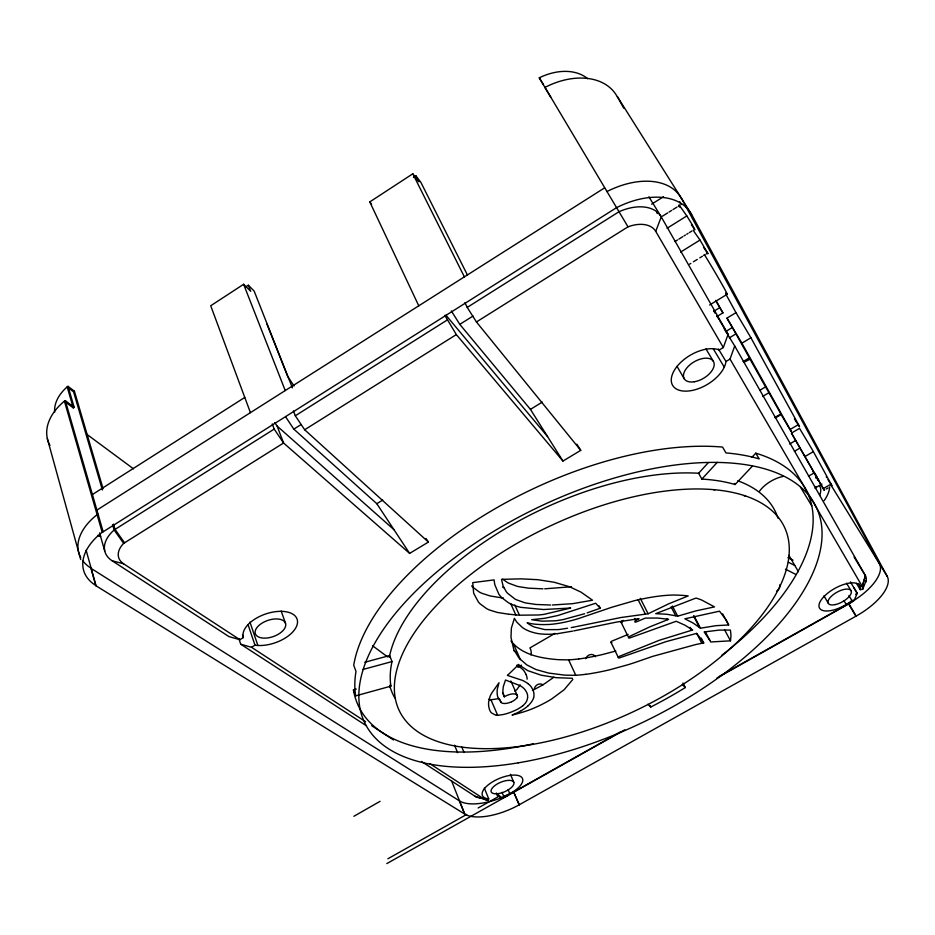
<?xml version="1.0" encoding="UTF-8"?>
<svg xmlns="http://www.w3.org/2000/svg" width="935" height="935" viewBox="0 0 935 935"><rect width="100%" height="100%" fill="white"/><g stroke="black" fill="none" stroke-linecap="round" stroke-linejoin="round"><path stroke-width="1.4" d="M705.446 632.025L710.693 641.971L730.492 640.826L730.878 636.969A86.137 38.241 -25.9 0 0 730.925 634.725L730.422 630.061L719.12 630.096L704.511 631.908M866.055 580.857L862.689 589.284L860.27 589.658A23.083 9.818 -28.9 0 0 837.351 587.087A23.083 9.818 -28.9 0 0 820.357 609.153A23.083 9.818 -28.9 0 0 851.878 600.562L854.251 600.282L856.32 595.455M533.581 697.826L533.908 696.388A50.139 23.024 -23.1 0 0 532.997 690.182M734.723 346.008L730.013 359.075L862.234 586.409L865.424 575.703L734.723 346.008L724.158 328.723M862.234 586.409L865.436 575.703L854.076 557.015M815.565 477.341L816.185 475.506L813.053 471.801M865.611 582.283L865.787 581.804A28.927 12.377 -29 0 0 865.424 575.703M730.013 359.075L725.981 361.506A30.271 16.912 -30.8 0 1 689.457 390.9A30.271 16.912 -30.8 0 1 675.993 367.782A30.271 16.912 -30.8 0 1 719.272 349.994L723.316 347.551L728.096 334.356L661.255 216.897L648.913 196.806M723.316 347.551L655.727 231.342L661.255 216.897A42.461 26.846 -32.4 0 0 618.97 211.754L467.231 307.405L476.429 321.967L580.74 450.354L562.963 461.06L456.327 334.578L444.85 315.375M857.138 593.433L850.453 581.862M856.425 595.209L857.243 593.176L853.842 587.507M520.164 684.923L517.055 689.305A10.425 4.85 -23.6 0 1 515.875 690.392L514.869 691.164M862.643 589.389L862.689 589.284A20.78 8.812 -28.9 0 0 862.199 586.338L862.093 586.175M421.475 761.487L475.214 796.351L484.412 799.25A19.541 8.181 -22.9 0 0 487.848 800.395L488.736 798.887A21.762 9.128 -23 0 1 491.413 782.572A21.762 9.128 -23 0 1 521.8 777.441A21.762 9.128 -23 0 1 503.708 796.351L502.785 797.882L500.365 796.912M572.851 679.418L564.121 689.761L551.93 698.784A42.344 19.518 -24 0 1 549.581 700.233A65.275 30.434 -23.9 0 1 542.464 704.125A51.892 24.029 -23.9 0 1 538.022 706.299A81.181 38.16 -23.9 0 1 533.488 708.298L532.319 708.777A39.597 18.221 -23.9 0 1 529.327 709.946A65.181 30.387 -23.9 0 1 520.877 712.715L519.206 713.206A68.793 32.129 -23.9 0 1 512.029 715.03L513.397 714.48A35.039 16.129 -23.5 0 0 516.716 713.031L517.733 712.54A26.566 12.178 -23.5 0 0 519.544 711.617L521.344 710.612M516.716 698.071L516.482 698.328A9.619 4.43 -23.5 0 1 515.395 699.368L515.337 699.415A9.186 4.231 -23.5 0 1 511.901 701.659L511.609 701.776M708.181 462.79L698.597 473.262L701.858 479.082A212.432 102.499 -25.5 0 1 735.085 484.529L752.43 466.086M701.858 479.082L717.274 462.334M751.939 457.273L755.772 453.171L759.173 458.91A249.142 120.486 -25.5 0 0 725.934 452.914L722.568 447.07A248.546 121.001 -25.5 0 0 491.167 511.024A248.546 121.001 -25.5 0 0 353.71 665.264L356.001 671.377A249.142 120.486 -25.5 0 0 355.686 695.862L390.9 686.15A212.432 102.499 -25.5 0 1 392.022 661.571L389.661 655.529L364.767 662.272M527.866 706.007L528.135 705.761A18.98 8.66 -23.6 0 0 528.871 705.037A26.636 12.202 -23.5 0 0 533.616 697.826M527.656 706.194L527.165 706.603A24.076 11.021 -23.5 0 1 521.333 710.612M856.998 593.386L856.016 594.228M856.834 593.526L856.67 593.667A28.927 12.377 -29 0 1 856.074 594.181M522.595 705.913L521.636 706.638A19.203 8.801 -23.5 0 1 515.617 710.191L511.176 712.084A31.194 14.376 -23.5 0 1 508.137 713.171L507.518 713.37A22.463 10.308 -23.5 0 1 506.419 713.697L504.222 714.282A14.82 6.779 -23.4 0 1 503.1 714.527L502.855 714.574A25.292 11.629 -23.5 0 1 502.364 714.667L497.478 715.322A13.043 5.961 -23.4 0 1 496.871 715.275L496.754 715.252A7.106 3.237 -23.3 0 1 496.497 715.217L496.392 715.193M553.836 677.221L545.011 683.438A42.075 19.764 -24 0 1 542.686 684.887A64.854 30.82 -23.9 0 1 535.626 688.768A51.565 24.333 -23.9 0 1 532.389 690.381M507.67 675.199L517.102 666.082A29.336 14.048 -23.5 0 0 517.651 665.358L518.282 664.434L527.843 670.664L541.12 675.187L556.255 677.676L572.419 678.296M854.251 600.282L853.935 600.515A20.78 8.812 -28.9 0 1 848.758 603.917L717.016 677.969M103.049 488.619L74.426 391.239L68.033 386.33L67.168 386.891A47.743 31.498 -14.2 0 0 54.639 412.23M68.033 386.33L74.157 407.344L73.292 407.905L67.168 386.891L73.561 391.8L74.426 391.239M691.339 214.279A69.985 43.816 -32.2 0 0 616.539 207.675L102.207 532.377L64.457 401.255L65.333 400.683L74.157 407.344M245.882 286.788L248.301 285.21L250.697 291.299L243.626 284.275L210.714 305.757L250.428 412.651M418.775 305.815L369.781 201.902L412.802 173.805L418.868 181.764L415.911 175.862L413.48 177.451M502.598 692.917L504.292 696.844L505.134 696.341A6.744 3.109 -23.5 0 1 505.601 696.084L505.917 695.921A8.847 4.067 -23.5 0 1 506.454 695.663L507.144 695.36A9.338 4.301 -23.5 0 1 514.215 693.899L514.788 694.027A10.028 4.617 -23.5 0 1 515.758 694.273L516.073 694.424A9.595 4.418 -23.5 0 1 517.464 696.154L517.452 696.33A5.797 2.665 -23.6 0 1 516.845 698.024M92.413 494.533L244.771 397.433M96.901 510.089L604.606 187.865M97.158 514.764L98.081 514.168M606.838 191.628L606.932 191.57A69.435 44.109 -32.5 0 1 681.37 198.465M272.225 423.894L274.189 429.083L114.128 529.981A39.878 23.527 -15.9 0 0 112.118 560.766L229.017 636.618L239.886 639.692L243.381 637.577A28.389 15.17 -19.2 0 1 272.564 612.144A28.389 15.17 -19.2 0 1 295.974 627.514A28.389 15.17 -19.2 0 1 254.974 645.185L251.515 647.277L240.716 644.203L238.881 638.675M274.189 429.083L283.574 443.003L409.623 553.391L428.405 542.078L304.67 429.761L295.308 415.771L447.117 320.086M451.336 310.969L459.798 324.363L473.075 316.018M285.771 417.045L293.812 429.118L300.976 424.619M651.637 204.181L663.546 196.689M239.886 639.692L123.607 563.805A28.821 16.877 -16.1 0 1 123.654 543.375L283.574 443.003L277.111 426.056L274.785 422.597M304.67 429.761L456.327 334.578M476.429 321.967L628.004 226.831A30.691 19.273 -32.3 0 1 655.727 231.342M662.366 216.23L667.695 212.899M669.039 212.058L671.704 210.387M673.036 209.545L677.045 207.044M678.389 206.203L679.722 205.361M667.064 228.269L686.828 215.938L691.666 223.757M674.965 241.534L677.583 239.921M678.88 239.103L682.807 236.672M684.116 235.854L685.425 235.036M686.734 234.229L688.043 233.411M689.352 232.593L691.97 230.968M693.279 230.15L694.95 229.718L692.064 224.447M680.633 252.076L699.999 240.061L707.924 253.537M689.574 264.161L690.86 263.378M693.419 261.788L697.265 259.416M699.824 257.838L702.395 256.248M703.681 255.454L704.955 254.659M706.241 253.864L707.9 253.549M459.798 324.363L530.437 409.366L542.323 402.097M293.812 429.118L376.805 503.696L382.684 500.096M709.607 305.009L727.208 294.256M713.884 311.238L719.728 307.673L715.649 300.427M717.063 316.451L722.93 312.874L716.152 300.825M733.858 330.242L726.974 318.122L735.985 312.652L725.665 293.847M725.583 331.609L732.269 327.554M729.288 337.897L735.95 333.865L734.361 331.095M775.466 417.91L781.087 414.579L791.244 431.514L741.899 343.192L750.91 337.757L735.985 312.652M743.173 361.553L749.391 357.825L735.95 333.865M743.839 362.371L750.08 359.169L749.391 357.825M759.769 390.339L765.555 386.891L749.788 358.795M762.644 396.44L768.944 392.688L767.273 389.79M774.683 417.571L780.854 413.925L768.944 392.688M790.204 429.434L798.478 424.572L750.91 337.757M791.466 433.092L824.167 490.162L791.466 433.092L799.519 428.359L812.55 450.132L831.963 485.709L829.789 482.565M789.654 444.008L795.627 440.502M794.364 451.36L800.044 448.029M805.327 456.327L813.38 451.628M808.506 476.195L814.034 472.981M817.704 479.842L818.663 479.293M555.039 633.357L529.911 647.932A10.928 9.385 -49.4 0 1 530.998 654.967M815.098 487.988L821.994 484.12M823.373 488.549L831.145 484.05M517.838 667.286L521.52 665.159M826.154 489.075L828.094 487.953M353.897 816.278L380.089 801.318M387.861 858.786L466.682 814.432M478.124 807.992L499.746 795.837M464.648 814.034L459.412 800.851A44.074 18.7 -22.9 0 0 513.654 791.957L519.311 804.743M515.173 791.115L620.863 731.696M719.927 675.993L848.746 603.578A46.82 20.126 -29 0 0 879.473 563.782L681.51 198.372M386.798 863.601L624.779 729.814M459.412 800.851L90.964 568.316L95.791 585.661L464.765 814.104A44.296 18.466 -22.9 0 0 519.077 804.871L856.168 616.072A47.066 19.88 -28.9 0 0 887.268 576.428L691.479 214.185M508.453 795.217L508.476 795.194A19.541 8.181 -22.9 0 1 502.785 797.871M621.074 622.242L628.671 637.635A1.66 0.771 -25.9 0 1 629.839 636.279L649.72 626.894L668.595 619.321L657.854 618.047L645.337 618.093L636.49 621.845A1.683 0.795 -26.1 0 1 634.807 621.787A1.683 0.795 -26.1 0 1 635.835 620.408L639.026 618.678L616.516 622.091L573.821 630.891M576.509 626.579L620.793 617.544L648.119 613.769L668.852 603.753L688.207 595.922L684.782 595.56A178.48 79.288 -24.6 0 0 679.99 595.221L675.152 595.046A86.78 39.702 -25.8 0 0 670.851 595.104A123.128 55.586 -25.3 0 0 645.734 598.271L639.47 599.522A92.039 42.168 -25.6 0 0 633.86 600.854L611.724 607.283L578.461 618.584A86.92 43.781 -25.8 0 1 571.04 620.7A95.908 48.503 -25.9 0 1 563.408 622.465A83.507 42.005 -25.8 0 1 552.527 624.171L551.627 624.264A56.053 27.886 -25.5 0 1 548.12 624.51L544.24 624.592A117.237 59.606 -26.3 0 1 540.021 624.522L536.141 624.288A66.21 33.122 -25.5 0 1 532.728 623.879L531.08 623.598A100.337 50.654 -26.1 0 1 529.058 623.189L527.083 622.733L528.976 624.159A72.217 35.81 -25.8 0 0 534.306 627.011L544.825 629.606L557.938 629.617A64.527 31.954 -25.6 0 0 559.878 629.407L567.58 628.238M623.259 620.384L622.231 620.898A1.66 0.783 -25.9 0 0 621.062 622.137A1.66 0.783 -25.9 0 0 622.242 622.535M511.34 701.893L511.235 701.94A9.619 4.43 -23.5 0 1 500.576 701.904M628.145 634.409L612.285 640.942A1.625 0.76 -25.6 0 0 610.952 642.123A1.625 0.76 -25.6 0 0 611.899 642.661M587.168 612.846L600.223 608.264L599.031 605.833M584.644 613.722L563.127 619.589A78.108 39.293 -25.8 0 1 555.074 620.817L541.949 621.156L531.664 619.706L544.789 618.292L557.985 615.475L595.653 603.25L600.223 608.264M500.576 796.994L497.478 795.685L498.951 795.194A27.255 11.512 -22.9 0 1 497.478 795.697L496.38 793.02M677.688 616.165L695.78 610.906L714.504 606.897L701.764 600.071A146.035 65.789 -24.9 0 0 698.877 598.984L696.119 598.084L694.167 598.751L655.704 613.676L666.69 614.237L677.688 616.165L672.417 606.009M570.666 608.042L543.457 609.526L520.842 607.341A89.9 46.119 -26 0 1 515.91 605.973L511.585 604.326A72.135 36.897 -25.6 0 1 508.278 602.643L502.06 597.909A88.533 45.429 -25.9 0 1 498.787 594.064L494.884 584.878A128.317 65.614 -26.7 0 1 494.311 581.476L494.136 579.899L472.736 582.622L473.648 593.176L478.299 601.86A89.082 45.908 -25.5 0 0 480.181 603.905L486.481 608.545A72.825 37.447 -25.2 0 0 489.274 609.924L497.291 612.437L507.985 614.096M570.362 608.147L543.866 614.388A84.512 43.15 -25.7 0 1 538.209 614.996L520.035 615.183M615.838 651.017L602.993 654.406A165.811 82.28 -26.8 0 1 594.309 656.323M355.686 695.862L353.442 689.843L356.258 689.072M362.932 669.483L392.022 661.571M498.834 698.433L497.467 698.772A14.726 6.861 -23.4 0 1 496.45 698.983L496.333 699.006A25.14 11.769 -23.5 0 1 495.725 699.123L490.852 699.754A12.961 6.031 -23.4 0 1 490.244 699.696L490.209 699.696A7.059 3.284 -23.3 0 1 489.87 699.637L489.765 699.614A17.391 8.111 -23.5 0 1 488.549 699.275M628.671 637.623A1.66 0.771 -25.9 0 0 630.237 637.787L676.18 621.272L684.958 625.199L692.613 629.991L659.304 640.276L619.718 656.218A1.636 0.748 -25.5 0 0 618.351 657.55L610.941 642.275M726.413 620.361L719.506 611.186L684.841 618.795L693.162 623.049L700.479 628.203L716.07 625.667L728.634 624.977L726.577 620.653M575.539 626.766L574.265 627.011M572.606 631.125L557.576 633.649M701.133 638.021L703.716 642.953L697.603 644.157A78.166 33.485 -26 0 0 695.675 644.566L652.805 656.335A140.647 58.882 -25.3 0 0 649.509 657.457L634.958 662.494A176.271 86.219 -26.8 0 1 628.226 664.668L610.286 669.624A166.933 81.322 -26.7 0 1 601.567 671.587A198.571 98.011 -27.1 0 1 596.775 672.534L590.371 673.656A90.835 42.916 -25.9 0 1 586.818 674.182L585.906 674.299M573.424 627.175L571.25 627.584M571.495 586.748L544.731 588.816M578.707 658.953L579.618 658.848A90.239 43.442 -25.9 0 0 583.159 658.345L589.529 657.247A197.203 99.133 -27.2 0 0 594.309 656.323M552.316 605.003L572.664 603.671L592.521 600.212L580.974 592.112L569.567 586.759L554.233 582.271L537.847 579.7L521.204 578.847L501.522 579.361L503.112 585.988L506.232 591.633A77.476 39.737 -25.9 0 0 507.53 593.199L514.986 599.043A60.658 31.007 -25.5 0 0 516.167 599.662L524.488 602.643A83.612 42.893 -26 0 0 526.019 603.005L536.152 604.478L550.516 605.027M585.906 674.299A141.676 68.278 -26.5 0 1 575.785 675.292L567.077 675.187A109.442 52.091 -26.1 0 1 563.98 675.047L548.576 673.06L535.942 669.53L526.744 664.878L519.042 658.123L513.771 649.568L510.989 637.436L511.375 628.11L514.379 618.386L515.991 620.898A118.359 58.776 -26.5 0 0 517.102 622.418L522.233 627.373A81.894 40.614 -25.8 0 0 526.358 629.898L529.14 631.125A77.278 38.3 -25.7 0 0 531.676 632.025L534.726 632.89A62.914 31.065 -25.5 0 0 540.898 633.942L542.066 634.047A70.616 34.946 -25.6 0 0 557.564 633.661M542.943 588.816L528.626 588.173L518.516 586.619A83.016 43.372 -26 0 1 516.985 586.233L508.687 583.183A60.226 31.358 -25.6 0 1 507.495 582.552L502.726 579.209M578.718 658.953A140.729 69.096 -26.5 0 1 568.62 659.888L559.948 659.724A108.729 52.722 -26.1 0 1 556.863 659.561C540.337 658.111 521.87 654.757 510.942 640.966M508.663 614.178L513.701 614.704A120.545 57.725 -22.5 0 1 515.84 614.973L519.416 615.148L514.858 605.097M490.945 699.754L497.677 715.333M481.28 798.104L483.816 798.724M713.685 489.765L714.772 489.858M503.334 597.991L501.978 597.839M501.3 597.757L490.209 595.981L481.957 593.328A72.311 37.867 -25.2 0 1 479.176 591.925L472.853 587.203A88.451 46.411 -25.5 0 1 471.649 585.929M507.389 675.409L522.466 680.388A94.026 42.975 -22.4 0 1 527.772 683.497M112.118 560.766L123.607 563.805M743.816 495.527L745.639 496.123M487.836 800.395L486.831 799.998M486.714 799.951L484.423 798.981M500.155 796.83L499.535 796.573M483.009 798.361L482.6 798.186A27.197 11.489 -22.9 0 1 475.225 796.351L475.541 796.55M787.889 557.622L793.032 560.217M788.357 562.239L794.75 565.476M785.482 569.17L795.755 574.406M240.716 644.203L366.508 725.829M251.515 647.277L365.632 721.738M371.698 725.7L393.53 739.947M429.878 763.673L484.412 799.25M515.711 651.976L513.771 650.608M86.593 434.12L133.471 468.809M372.516 645.723L387.744 657.001M527.761 683.508L529.736 685.168A60.214 27.676 -22.9 0 1 531.384 687.12L533.09 690.147M64.457 401.255L73.292 407.905M277.111 426.056L393.974 529.689M647.861 704.265L650.737 707.047A249.142 120.486 -25.5 0 0 685.308 687.564L683.006 683.006M248.301 285.21L254.121 291.007L292.398 387.85M682.316 684.408L685.308 687.564M445.925 315.177L547.536 436.54M704.184 631.966L709.84 640.37M369.781 201.902L371.581 204.11M415.911 175.862L420.914 182.418L467.465 275.089M681.066 204.531L679.698 201.633M124.565 542.803L115.04 529.409L113.486 524.091M123.654 543.375L114.128 529.981L112.562 524.675M679.009 204.847L686.828 215.938M691.409 224.809L693.793 228.21M693.653 231.003L699.999 240.061M703.506 247.307L707.526 253.069M781.087 414.579L780.854 413.925M376.805 503.696L409.623 553.391M294.058 386.015L287.641 376.314L267.013 324.293M798.022 424.63L799.507 426.699L798.478 424.572M426.056 538.513L428.405 542.078M797.754 424.209L797.134 423.239M691.62 214.442L617.404 96.679L623.727 108.203M829.462 482.051L828.737 480.906M796.059 421.533L796.433 422.141M530.437 409.366L562.963 461.06M576.883 444.207L580.74 450.354M795.264 420.271L795.662 420.914M827.954 479.643L828.363 480.286M726.974 318.122L741.899 343.192M794.423 418.915L794.844 419.593M830.596 484.494L887.268 576.428M719.728 307.673L722.93 312.874M826.248 476.873L826.68 477.586M713.674 310.782L715.193 313.272M716.701 315.726L718.992 319.478M719.669 320.588L728.096 334.356M718.431 349L725.981 361.506M800.489 487.158L811.802 505.928M858.552 583.51L860.06 586.011M587.648 78.692A50.654 35.659 -34.5 0 0 539.261 77.815L543.445 84.769M544.953 87.528L550.692 97.041M856.518 583.417L860.27 589.658M713.113 348.545L724.274 367.139M846.549 583.183L851.037 590.71M628.004 226.831L539.261 77.815M765.555 386.891L766.793 388.983M705.948 348.895L713.405 361.377M848.91 595.583L851.878 600.562M504.281 696.809L502.913 692.192A53.646 24.824 -24.4 0 1 502.855 691.187L503.264 686.769L505.496 680.025L520.082 685.635A67.075 30.761 -22.7 0 1 524.138 688.698L525.248 690.065A73 33.496 -22.6 0 1 526.066 691.304C529 695.582 527.761 701.46 523.892 704.733A10.484 4.78 -23.6 0 1 522.653 705.867M848.746 603.578L856.168 616.072M848.489 603.718L855.911 616.223M844.001 600.761L846.222 604.501M656.884 212.829L657.282 213.507M679.605 207.102L679.207 206.436M823.969 595.852L828.387 603.391M788.93 555.355L798.408 571.706M677.045 366.38L684.315 378.92M734.478 483.453L735.085 484.529M703.716 642.953L696.715 633.369L665.942 641.667L619.858 657.772A1.636 0.748 -25.5 0 1 618.351 657.55M722.65 613.863L728.634 624.977M724.613 629.839L730.492 640.826M693.922 615.721L700.479 628.203M693.641 616.223L699.544 627.467M696.68 633.427L701.846 643.315M690.205 627.397L691.678 630.225M671.085 606.827L675.689 615.733M667.181 618.713L667.672 619.671M640.276 598.307L648.119 613.769M638.184 599.873L645.36 614.061M412.802 173.805L464.379 276.865M634.865 618.467L635.835 620.408M464.905 302.718L467.231 307.405M649.93 705.399L650.737 707.047M568.632 659.876L575.785 675.28M510.732 603.648L515.84 614.973M513.35 643.712L520.433 659.642M511.059 681.346L517.324 695.663M499.769 699.298L500.891 701.916L498.343 698.316A57.21 26.484 -24.4 0 1 497.198 693.98L497.128 691.386A71.609 33.111 -24.6 0 1 497.326 689.13L499.021 682.725L491.845 692.928A37.961 17.52 -23.8 0 0 491.366 693.747L490.419 695.57A45.406 20.909 -23.9 0 0 490.092 696.306L488.643 701.94A68.115 31.276 -24.3 0 0 488.573 704.172L488.573 704.464A75.793 34.759 -24.4 0 0 488.83 707L489.379 709.186A56.275 25.818 -24.1 0 0 490.22 711.173L490.711 711.967A21.037 9.642 -23.5 0 0 491.693 713.031L495.071 714.831A17.508 8.006 -23.5 0 0 496.345 715.193M526.171 674.591L524.453 671.517A59.828 28.027 -22.9 0 0 522.794 669.53L520.807 667.847A93.43 43.524 -22.3 0 0 516.681 665.264M510.416 774.285L513.806 782.35A12.237 5.131 -23 0 1 498.519 793.581A12.237 5.131 -23 0 1 495.223 785.306A12.237 5.131 -23 0 1 513.806 782.35M513.666 791.957L519.077 804.871M508.114 789.654L509.785 793.663M502.037 792.342L503.708 796.351M484.342 788.123L488.736 798.887M461.855 747.112L464.041 752.488M454.562 745.172L457.601 752.71M451.476 780.631L464.765 814.104M293.426 410.956L295.308 415.771M243.626 284.275L285.233 390.561M390.316 684.654L390.9 686.15M281.166 611.011L285.537 623.376A15.965 8.532 -19.2 0 1 265.154 638.137A15.965 8.532 -19.2 0 1 260.596 624.089A15.965 8.532 -19.2 0 1 285.537 623.376M249.949 622.091L257.885 645.477M248.009 624.522L254.986 645.185M242.469 634.83L243.381 637.577M390.351 687.751L389.86 686.091M73.561 391.8L102.394 490.01M65.333 400.683L103.154 531.781M99.566 532.938L104.755 551.031M80.702 559.527L47.288 438.445M86.125 550.247L96.048 585.813M755.772 453.171A248.546 121.001 -25.5 0 1 721.516 655.517M533.137 743.839A248.546 121.001 -25.5 0 1 353.442 689.843M737.785 480.777A211.918 102.944 -25.5 0 1 778.037 518.294M394.921 698.094A211.918 102.944 -25.5 0 1 389.72 685.542M389.311 657.212A211.918 102.944 -25.5 0 1 699.485 473.309M779.685 584.878A5.902 5.248 -30.3 0 1 776.553 591.165M534.236 689.387A5.622 4.897 -50.6 0 1 537.637 684.56A5.622 4.897 -50.6 0 1 542.99 684.958M585.766 658.672A5.657 4.967 -46.5 0 1 590.382 654.594A5.657 4.967 -46.5 0 1 595.443 656.744M759.454 491.307A22.043 10.729 -29.7 0 1 783.086 476.418M100.746 536.187A8.064 2.945 56.1 0 1 97.661 535.311M95.931 585.579A65.684 38.347 -16.1 0 1 102.102 532.331M91.092 568.235A65.205 38.639 -15.9 0 1 82.771 560.766M80.772 557.692A65.205 38.639 -15.9 0 1 97.03 514.717M544.906 87.422A65.917 45.721 -34.1 0 1 617.264 96.761M829.649 486.854A45.149 21.587 -29.7 0 1 824.202 500.576M704.359 254.519A31.463 0.841 59.2 0 1 722.323 284.906A31.463 0.841 59.2 0 1 725.934 292.772M49.952 445.457A62.107 40.334 -14.5 0 1 64.351 401.197M510.662 681.136A5.762 2.7 -23.6 0 1 510.568 681.498M526.089 674.626A49.824 23.317 -23.1 0 1 527.13 679.184M503.825 587.706A71.633 37.318 -25.7 0 1 502.598 587.11M819.469 485.452A35.366 16.9 -29.7 0 1 819.633 495.527M816.185 475.506A37.493 18.116 -29.8 0 1 817.529 479.854M814.49 472.736A37.447 18.151 -29.8 0 1 815.869 478.101M816.056 486.445A35.249 16.994 -29.7 0 1 815.39 488.549M835.387 604.571A12.985 5.516 -28.9 0 0 851.247 591.177A12.985 5.516 -28.9 0 0 832.442 595.303A12.985 5.516 -28.9 0 0 835.387 604.571M694.401 381.749A16.994 9.49 -30.8 0 0 713.791 362.149A16.994 9.49 -30.8 0 0 688.265 366.356A16.994 9.49 -30.8 0 0 694.401 381.749M527.562 745.242A213.332 101.716 -25.5 0 0 785.704 530.04A213.332 101.716 -25.5 0 0 462.217 581.325A213.332 101.716 -25.5 0 0 527.562 745.242M518.224 762.843A250.206 119.563 -25.5 0 0 817.19 509.178A250.206 119.563 -25.5 0 0 435.955 572.688A250.206 119.563 -25.5 0 0 518.224 762.843"/></g></svg>
